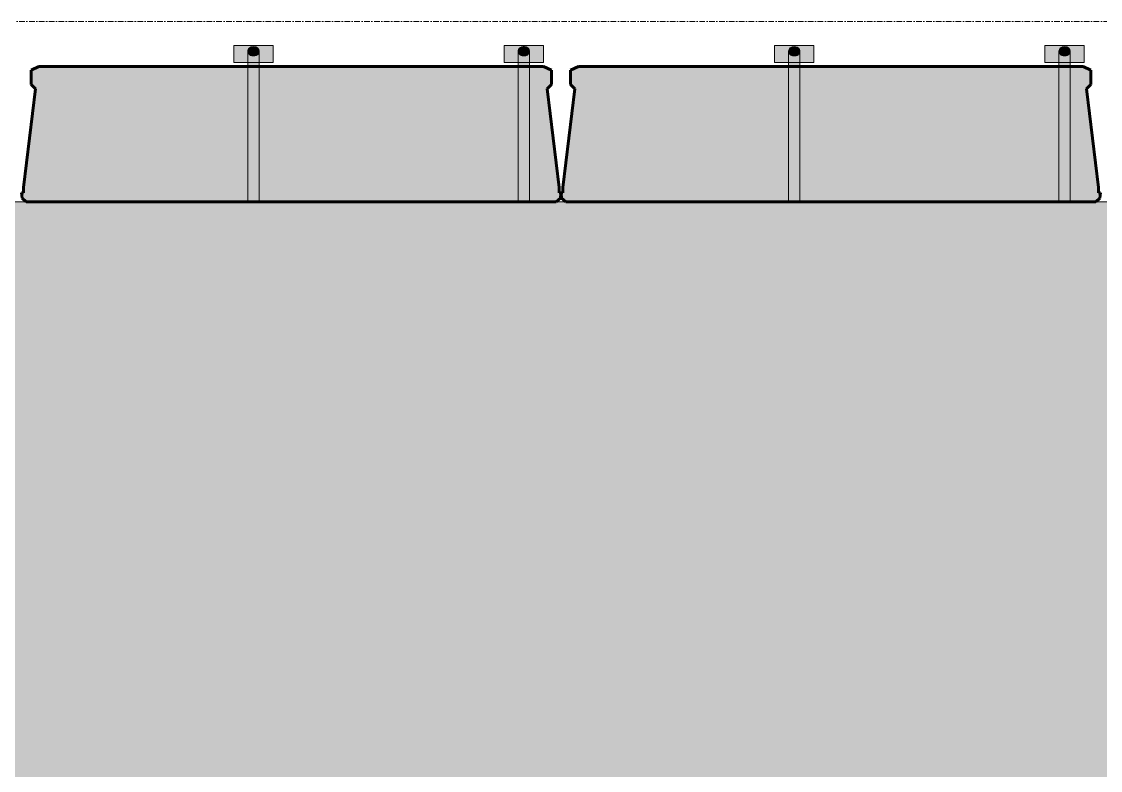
# Model space of a CAD drawing. Header units: inches. Extents: x 2619 to 6090, y -258 to 503.
# Drawn here: x 5212.6 to 5308.4, y 69.5 to 136 of the extents above; entities that cross this region are included whole.
import ezdxf

# ---------------------------------------------------------------- set-up
doc = ezdxf.new("R2010")
doc.units = ezdxf.units.IN
doc.header["$MEASUREMENT"] = 0
doc.linetypes.add('Grid Line 1_2_', pattern=[0.875, 0.5, -0.125, 0.125, -0.125])
for name, color, linetype, lineweight in [('A-FLOR-LEVL', 51, 'Continuous', 9), ('A-WALL', 113, 'Continuous', 18), ('A-WALL-PATT', 111, 'Continuous', 18), ('S-BEAM', 12, 'Continuous', 9)]:
    doc.layers.add(name, color=color, linetype=linetype, lineweight=lineweight)

# ---------------------------------------------------------------- blocks, each defined once
blk = doc.blocks.new('034100 - Precast Structural Concrete - Solid Plank - 12_-1865973-ELEVATION - RAMP - EAST WALL')
at = {"layer": 'S-BEAM', "transparency": 33554432}
blk.add_hatch(color=10, dxfattribs=at).paths.add_polyline_path([(-3487.175, 120), (-3440.126, 120), (-3439.751, 120.315), (-3439.71, 120.787), (-3439.887, 120.787), (-3439.887, 121.26), (-3440.95, 130.031), (-3440.556, 130.425), (-3440.556, 131.685), (-3441.249, 132), (-3486.052, 132), (-3486.745, 131.685), (-3486.745, 130.425), (-3486.351, 130.031), (-3487.414, 121.26), (-3487.414, 120.787), (-3487.591, 120.787), (-3487.55, 120.315)], flags=0)
at = {"layer": 'S-BEAM', "lineweight": 60}
for p, q in [((-3486.052, 132), (-3486.745, 131.685)), ((-3486.745, 131.685), (-3486.745, 130.425)), ((-3441.249, 132), (-3486.052, 132)), ((-3440.556, 131.685), (-3441.249, 132)), ((-3440.556, 130.425), (-3440.556, 131.685)), ((-3486.745, 130.425), (-3486.351, 130.031)), ((-3440.95, 130.031), (-3440.556, 130.425)), ((-3486.351, 130.031), (-3487.414, 121.26)), ((-3439.887, 121.26), (-3440.95, 130.031)), ((-3487.414, 120.787), (-3487.591, 120.787)), ((-3487.591, 120.787), (-3487.55, 120.315)), ((-3487.414, 121.26), (-3487.414, 120.787)), ((-3439.887, 121.181), (-3439.887, 121.26)), ((-3439.887, 120.787), (-3439.887, 121.181)), ((-3439.71, 120.787), (-3439.887, 120.787)), ((-3439.751, 120.315), (-3439.71, 120.787)), ((-3487.55, 120.315), (-3487.175, 120)), ((-3487.175, 120), (-3440.126, 120)), ((-3440.126, 120), (-3439.751, 120.315))]:
    blk.add_line(p, q, dxfattribs=at)
at = {"layer": 'S-BEAM', "color": 254}
for p, q in [((-3486.745, 131.685), (-3486.052, 132)), ((-3486.745, 130.425), (-3486.745, 131.685)), ((-3486.052, 132), (-3441.249, 132)), ((-3441.249, 132), (-3440.556, 131.685)), ((-3440.556, 131.685), (-3440.556, 130.425)), ((-3486.351, 130.031), (-3486.745, 130.425)), ((-3440.556, 130.425), (-3440.95, 130.031)), ((-3487.414, 121.26), (-3486.351, 130.031)), ((-3440.95, 130.031), (-3439.887, 121.26)), ((-3487.55, 120.315), (-3487.591, 120.787)), ((-3487.591, 120.787), (-3487.414, 120.787)), ((-3487.414, 120.787), (-3487.414, 121.26)), ((-3439.887, 121.26), (-3439.887, 121.181)), ((-3439.887, 121.181), (-3439.887, 120.787)), ((-3439.887, 120.787), (-3439.71, 120.787)), ((-3439.71, 120.787), (-3439.751, 120.315)), ((-3487.175, 120), (-3487.55, 120.315)), ((-3439.751, 120.315), (-3440.126, 120))]:
    blk.add_line(p, q, dxfattribs=at)
blk = doc.blocks.new('TRUSS - 22_-V14-ELEVATION - RAMP - EAST WALL')
at = {"layer": 'S-BEAM', "transparency": 33554432}
for color, points in [(33, [(-3348.874, 132.375), (-3345.374, 132.375), (-3345.374, 133.875), (-3348.874, 133.875), (-3348.874, 132.74)]), (55, [(-3347.124, 132.944), (-3346.874, 133), (-3346.692, 133.151), (-3346.691, 133.153), (-3346.641, 133.253), (-3346.624, 133.361), (-3346.641, 133.469), (-3346.691, 133.569), (-3346.77, 133.656), (-3346.874, 133.722), (-3347.124, 133.778), (-3347.374, 133.722), (-3347.477, 133.656), (-3347.557, 133.569), (-3347.607, 133.469), (-3347.624, 133.361), (-3347.607, 133.253), (-3347.557, 133.153), (-3347.444, 133.045), (-3347.258, 132.96), (-3347.129, 132.945)]), (55, [(-3347.124, 132.944), (-3346.874, 133), (-3346.77, 133.066), (-3346.691, 133.153), (-3346.641, 133.253), (-3346.624, 133.361), (-3346.641, 133.469), (-3346.691, 133.569), (-3346.77, 133.656), (-3346.874, 133.722), (-3347.124, 133.778), (-3347.374, 133.722), (-3347.477, 133.656), (-3347.557, 133.569), (-3347.607, 133.469), (-3347.624, 133.361), (-3347.607, 133.253), (-3347.557, 133.153), (-3347.444, 133.045), (-3347.374, 133), (-3347.253, 132.958)]), (55, [(-3347.124, 120), (-3347.124, 133.778), (-3347.374, 133.722), (-3347.477, 133.656), (-3347.557, 133.569), (-3347.607, 133.469), (-3347.624, 133.253), (-3347.607, 120), (-3347.204, 120)]), (55, [(-3347.124, 120), (-3347.124, 132.944), (-3347.374, 133), (-3347.477, 133.066), (-3347.557, 133.153), (-3347.607, 133.253), (-3347.624, 133.361), (-3347.607, 120), (-3347.204, 120)]), (55, [(-3347.124, 120), (-3346.624, 120), (-3346.641, 133.469), (-3346.691, 133.569), (-3346.77, 133.656), (-3346.989, 133.762), (-3347.124, 133.778), (-3347.124, 122.407)]), (55, [(-3347.124, 120), (-3346.624, 120), (-3346.641, 133.253), (-3346.691, 133.153), (-3346.77, 133.066), (-3346.874, 133), (-3347.124, 132.944), (-3347.124, 122.407)])]:
    blk.add_hatch(color=color, dxfattribs=at).paths.add_polyline_path(points, flags=0)
h = blk.add_hatch(color=55, dxfattribs=at)
edge = h.paths.add_edge_path(flags=0)
edge.add_line((-3347.124, 127.56), (-3347.129, 132.945))
edge.add_line((-3347.129, 132.945), (-3347.374, 133))
edge.add_line((-3347.374, 133), (-3347.48, 133.069))
edge.add_line((-3347.48, 133.069), (-3347.558, 133.155))
edge.add_line((-3347.558, 133.155), (-3347.607, 133.254))
edge.add_line((-3347.607, 133.254), (-3347.624, 133.253))
edge.add_line((-3347.624, 133.253), (-3347.607, 128.004))
h = blk.add_hatch(color=55, dxfattribs=at)
edge = h.paths.add_edge_path(flags=0)
edge.add_line((-3346.624, 128.159), (-3346.641, 133.252))
edge.add_line((-3346.641, 133.252), (-3346.692, 133.151))
edge.add_line((-3346.692, 133.151), (-3346.773, 133.064))
edge.add_line((-3346.773, 133.064), (-3346.878, 132.999))
edge.add_line((-3346.878, 132.999), (-3347.124, 132.944))
edge.add_line((-3347.124, 132.944), (-3347.124, 129.296))
edge.add_line((-3347.124, 129.296), (-3347.124, 127.56))
at = {"layer": 'S-BEAM', "color": 254}
for p, q in [((-3348.874, 133.875), (-3348.874, 132.375)), ((-3345.374, 133.875), (-3348.874, 133.875)), ((-3347.624, 133.361), (-3347.624, 132.375)), ((-3347.624, 133.361), (-3347.624, 132.375)), ((-3347.624, 133.361), (-3347.624, 132.375)), ((-3346.624, 132.375), (-3346.624, 133.361)), ((-3346.624, 132.375), (-3346.624, 133.361)), ((-3346.624, 132.375), (-3346.624, 133.361)), ((-3345.374, 132.375), (-3345.374, 133.875)), ((-3348.874, 132.375), (-3345.374, 132.375)), ((-3347.624, 132.375), (-3347.624, 132)), ((-3347.624, 132.375), (-3347.624, 132)), ((-3347.624, 132.375), (-3347.624, 132)), ((-3346.624, 132), (-3346.624, 132.375)), ((-3346.624, 132), (-3346.624, 132.375)), ((-3346.624, 132), (-3346.624, 132.375)), ((-3347.624, 132), (-3347.624, 127.917)), ((-3347.624, 132), (-3347.624, 120)), ((-3347.624, 132), (-3347.624, 120)), ((-3346.624, 127.917), (-3346.624, 132)), ((-3346.624, 120), (-3346.624, 132)), ((-3346.624, 120), (-3346.624, 132))]:
    blk.add_line(p, q, dxfattribs=at)
for major_axis, start_param, end_param in [((0.5, 0), 1.570796, 3.141593), ((-0.5, 0), 4.712389, 6.283185), ((0.5, 0), 2.879793, 3.141593), ((0.5, 0), 3.141593, 3.400727), ((0.5, 0), 3.141593, 4.712389), ((0.5, 0), 3.141593, 3.400727), ((0.5, 0), 2.356194, 2.879793), ((0.5, 0), 3.403392, 3.66004), ((0.5, 0), 3.403392, 3.66004), ((0.5, 0), 3.665192, 3.919696), ((0.5, 0), 3.665191, 3.919696), ((0.5, 0), 1.570796, 2.356194), ((0.5, 0), 0, 1.570796), ((0.5, 0), 0.785398, 1.570796), ((0.5, 0), 0, 1.570796), ((0.5, 0), 4.712389, 7.068583), ((0.5, 0), 5.497787, 5.754343), ((0.5, 0), 5.497787, 5.754343), ((0.5, 0), 5.759587, 6.018668), ((0.5, 0), 5.759587, 6.018668), ((0.5, 0), 6.021386, 6.283185), ((0.5, 0), 6.021386, 6.283185), ((0.5, 0), 3.926991, 4.179839), ((0.5, 0), 3.926991, 4.179839), ((0.5, 0), 4.18879, 4.440582), ((0.5, 0), 4.18879, 4.440582), ((0.5, 0), 4.45059, 4.702002), ((0.5, 0), 4.45059, 4.702002), ((0.5, 0), 4.722776, 5.226944), ((0.5, 0), 4.722776, 4.974188), ((0.5, 0), 4.974188, 5.226944), ((0.5, 0), 5.235988, 5.490385), ((0.5, 0), 5.235988, 5.490385)]:
    blk.add_ellipse((-3347.124, 133.361), major_axis=major_axis, ratio=0.833787, start_param=start_param, end_param=end_param, dxfattribs=at)
blk = doc.blocks.new('TRUSS - 22_-V15-ELEVATION - RAMP - EAST WALL')
at = {"layer": 'S-BEAM', "transparency": 33554432}
for color, points in [(33, [(-3372.874, 132.375), (-3369.374, 132.375), (-3369.374, 133.875), (-3372.874, 133.875), (-3372.874, 132.74)]), (55, [(-3371.124, 132.944), (-3370.874, 133), (-3370.692, 133.151), (-3370.691, 133.153), (-3370.641, 133.253), (-3370.624, 133.361), (-3370.641, 133.469), (-3370.691, 133.569), (-3370.77, 133.656), (-3370.89, 133.728), (-3371.124, 133.778), (-3371.374, 133.722), (-3371.477, 133.656), (-3371.557, 133.569), (-3371.607, 133.469), (-3371.624, 133.361), (-3371.607, 133.253), (-3371.557, 133.153), (-3371.477, 133.066), (-3371.258, 132.96), (-3371.129, 132.945)]), (55, [(-3371.124, 132.944), (-3370.874, 133), (-3370.77, 133.066), (-3370.691, 133.153), (-3370.641, 133.253), (-3370.624, 133.361), (-3370.641, 133.469), (-3370.691, 133.569), (-3370.77, 133.656), (-3370.89, 133.728), (-3371.124, 133.778), (-3371.374, 133.722), (-3371.477, 133.656), (-3371.557, 133.569), (-3371.607, 133.469), (-3371.624, 133.361), (-3371.607, 133.253), (-3371.557, 133.153), (-3371.477, 133.066), (-3371.374, 133), (-3371.253, 132.958)]), (55, [(-3371.124, 120), (-3371.124, 133.778), (-3371.374, 133.722), (-3371.477, 133.656), (-3371.557, 133.569), (-3371.607, 133.469), (-3371.624, 133.253), (-3371.607, 120), (-3371.204, 120)]), (55, [(-3371.124, 120), (-3371.124, 132.944), (-3371.374, 133), (-3371.477, 133.066), (-3371.557, 133.153), (-3371.607, 133.253), (-3371.624, 133.361), (-3371.607, 120), (-3371.204, 120)]), (55, [(-3371.124, 120), (-3370.624, 120), (-3370.641, 133.469), (-3370.691, 133.569), (-3370.77, 133.656), (-3370.989, 133.762), (-3371.124, 133.778), (-3371.124, 122.407)]), (55, [(-3371.124, 120), (-3370.624, 120), (-3370.641, 133.253), (-3370.691, 133.153), (-3370.77, 133.066), (-3370.89, 132.994), (-3371.124, 132.944), (-3371.124, 122.407)])]:
    blk.add_hatch(color=color, dxfattribs=at).paths.add_polyline_path(points, flags=0)
h = blk.add_hatch(color=55, dxfattribs=at)
edge = h.paths.add_edge_path(flags=0)
edge.add_line((-3371.124, 127.56), (-3371.129, 132.945))
edge.add_line((-3371.129, 132.945), (-3371.374, 133))
edge.add_line((-3371.374, 133), (-3371.48, 133.069))
edge.add_line((-3371.48, 133.069), (-3371.558, 133.155))
edge.add_line((-3371.558, 133.155), (-3371.607, 133.254))
edge.add_line((-3371.607, 133.254), (-3371.624, 133.253))
edge.add_line((-3371.624, 133.253), (-3371.607, 128.004))
h = blk.add_hatch(color=55, dxfattribs=at)
edge = h.paths.add_edge_path(flags=0)
edge.add_line((-3370.624, 128.159), (-3370.641, 133.252))
edge.add_line((-3370.641, 133.252), (-3370.692, 133.151))
edge.add_line((-3370.692, 133.151), (-3370.773, 133.064))
edge.add_line((-3370.773, 133.064), (-3370.89, 132.994))
edge.add_line((-3370.89, 132.994), (-3371.124, 132.944))
edge.add_line((-3371.124, 132.944), (-3371.124, 129.296))
edge.add_line((-3371.124, 129.296), (-3371.124, 127.56))
at = {"layer": 'S-BEAM', "color": 254}
for p, q in [((-3372.874, 133.875), (-3372.874, 132.375)), ((-3369.374, 133.875), (-3372.874, 133.875)), ((-3371.624, 133.361), (-3371.624, 132.375)), ((-3371.624, 133.361), (-3371.624, 132.375)), ((-3371.624, 133.361), (-3371.624, 132.375)), ((-3370.624, 132.375), (-3370.624, 133.361)), ((-3370.624, 132.375), (-3370.624, 133.361)), ((-3370.624, 132.375), (-3370.624, 133.361)), ((-3369.374, 132.375), (-3369.374, 133.875)), ((-3372.874, 132.375), (-3369.374, 132.375)), ((-3371.624, 132.375), (-3371.624, 132)), ((-3371.624, 132.375), (-3371.624, 132)), ((-3371.624, 132.375), (-3371.624, 132)), ((-3370.624, 132), (-3370.624, 132.375)), ((-3370.624, 132), (-3370.624, 132.375)), ((-3370.624, 132), (-3370.624, 132.375)), ((-3371.624, 132), (-3371.624, 127.917)), ((-3371.624, 132), (-3371.624, 120)), ((-3371.624, 132), (-3371.624, 120)), ((-3370.624, 127.917), (-3370.624, 132)), ((-3370.624, 120), (-3370.624, 132)), ((-3370.624, 120), (-3370.624, 132))]:
    blk.add_line(p, q, dxfattribs=at)
for major_axis, start_param, end_param in [((-0.5, 0), 4.712389, 6.283185), ((0.5, 0), 2.617994, 3.141593), ((0.5, 0), 2.879793, 3.141593), ((0.5, 0), 3.141593, 3.400727), ((0.5, 0), 3.141593, 3.403392), ((0.5, 0), 3.141593, 3.400727), ((0.5, 0), 2.617994, 2.879793), ((0.5, 0), 3.403392, 3.66004), ((0.5, 0), 3.403392, 4.712389), ((0.5, 0), 3.403392, 3.66004), ((0.5, 0), 1.570796, 2.617994), ((0.5, 0), 1.570796, 2.617994), ((0.5, 0), 3.665192, 3.919696), ((0.5, 0), 3.665191, 3.919696), ((0.5, 0), 1.082609, 1.570796), ((0.5, 0), 1.047198, 1.570796), ((0.5, 0), 1.082609, 1.570796), ((0.5, 0), 4.712389, 7.330383), ((0.5, 0), 1.047198, 1.082609), ((0.5, 0), 1.047198, 1.082609), ((0.5, 0), 0, 1.047198), ((0.5, 0), 0, 1.047198), ((0.5, 0), 5.497787, 5.754343), ((0.5, 0), 5.497787, 5.754343), ((0.5, 0), 5.759587, 6.018668), ((0.5, 0), 5.759587, 6.018668), ((0.5, 0), 6.021386, 6.283185), ((0.5, 0), 6.021386, 6.283185), ((0.5, 0), 3.926991, 4.179839), ((0.5, 0), 3.926991, 4.179839), ((0.5, 0), 4.18879, 4.440582), ((0.5, 0), 4.18879, 4.440582), ((0.5, 0), 4.45059, 4.702002), ((0.5, 0), 4.45059, 4.702002), ((0.5, 0), 4.722776, 5.490385), ((0.5, 0), 4.722776, 5.235988), ((0.5, 0), 5.235988, 5.490385)]:
    blk.add_ellipse((-3371.124, 133.361), major_axis=major_axis, ratio=0.833787, start_param=start_param, end_param=end_param, dxfattribs=at)
blk = doc.blocks.new('TRUSS - 22_-V16-ELEVATION - RAMP - EAST WALL')
at = {"layer": 'S-BEAM', "transparency": 33554432}
for color, points in [(33, [(-3396.874, 132.375), (-3393.374, 132.375), (-3393.374, 133.875), (-3396.874, 133.875)]), (55, [(-3395.124, 132.944), (-3394.874, 133), (-3394.692, 133.151), (-3394.691, 133.153), (-3394.641, 133.253), (-3394.624, 133.361), (-3394.641, 133.469), (-3394.691, 133.569), (-3394.77, 133.656), (-3394.874, 133.722), (-3395.124, 133.778), (-3395.374, 133.722), (-3395.477, 133.656), (-3395.557, 133.569), (-3395.607, 133.469), (-3395.624, 133.361), (-3395.607, 133.253), (-3395.557, 133.153), (-3395.477, 133.066), (-3395.258, 132.96), (-3395.129, 132.945)]), (55, [(-3395.124, 132.944), (-3394.874, 133), (-3394.77, 133.066), (-3394.691, 133.153), (-3394.641, 133.253), (-3394.624, 133.361), (-3394.641, 133.469), (-3394.691, 133.569), (-3394.77, 133.656), (-3394.874, 133.722), (-3395.124, 133.778), (-3395.374, 133.722), (-3395.477, 133.656), (-3395.557, 133.569), (-3395.607, 133.469), (-3395.624, 133.361), (-3395.607, 133.253), (-3395.557, 133.153), (-3395.477, 133.066), (-3395.374, 133), (-3395.253, 132.958)]), (55, [(-3395.124, 120), (-3395.124, 133.778), (-3395.374, 133.722), (-3395.477, 133.656), (-3395.557, 133.569), (-3395.607, 133.469), (-3395.624, 133.253), (-3395.607, 120), (-3395.204, 120)]), (55, [(-3395.124, 120), (-3395.124, 132.944), (-3395.374, 133), (-3395.477, 133.066), (-3395.557, 133.153), (-3395.607, 133.253), (-3395.624, 133.361), (-3395.607, 120), (-3395.204, 120)]), (55, [(-3395.124, 120), (-3394.624, 120), (-3394.641, 133.469), (-3394.691, 133.569), (-3394.77, 133.656), (-3394.989, 133.762), (-3395.124, 133.778), (-3395.124, 122.407)]), (55, [(-3395.124, 120), (-3394.624, 120), (-3394.641, 133.253), (-3394.691, 133.153), (-3394.77, 133.066), (-3394.874, 133), (-3395.124, 132.944), (-3395.124, 122.407)])]:
    blk.add_hatch(color=color, dxfattribs=at).paths.add_polyline_path(points, flags=0)
h = blk.add_hatch(color=55, dxfattribs=at)
edge = h.paths.add_edge_path(flags=0)
edge.add_line((-3395.124, 127.56), (-3395.129, 132.945))
edge.add_line((-3395.129, 132.945), (-3395.374, 133))
edge.add_line((-3395.374, 133), (-3395.48, 133.069))
edge.add_line((-3395.48, 133.069), (-3395.558, 133.155))
edge.add_line((-3395.558, 133.155), (-3395.607, 133.254))
edge.add_line((-3395.607, 133.254), (-3395.624, 133.253))
edge.add_line((-3395.624, 133.253), (-3395.607, 128.004))
h = blk.add_hatch(color=55, dxfattribs=at)
edge = h.paths.add_edge_path(flags=0)
edge.add_line((-3394.624, 128.159), (-3394.641, 133.252))
edge.add_line((-3394.641, 133.252), (-3394.692, 133.151))
edge.add_line((-3394.692, 133.151), (-3394.773, 133.064))
edge.add_line((-3394.773, 133.064), (-3394.878, 132.999))
edge.add_line((-3394.878, 132.999), (-3395.124, 132.944))
edge.add_line((-3395.124, 132.944), (-3395.124, 129.296))
edge.add_line((-3395.124, 129.296), (-3395.124, 127.56))
at = {"layer": 'S-BEAM', "color": 254}
for p, q in [((-3396.874, 133.875), (-3396.874, 132.375)), ((-3393.374, 133.875), (-3396.874, 133.875)), ((-3395.624, 133.361), (-3395.624, 132.375)), ((-3395.624, 133.361), (-3395.624, 132.375)), ((-3395.624, 133.361), (-3395.624, 132.375)), ((-3394.624, 132.375), (-3394.624, 133.361)), ((-3394.624, 132.375), (-3394.624, 133.361)), ((-3394.624, 132.375), (-3394.624, 133.361)), ((-3393.374, 132.375), (-3393.374, 133.875)), ((-3396.874, 132.375), (-3393.374, 132.375)), ((-3395.624, 132.375), (-3395.624, 132)), ((-3395.624, 132.375), (-3395.624, 132)), ((-3395.624, 132.375), (-3395.624, 132)), ((-3394.624, 132), (-3394.624, 132.375)), ((-3394.624, 132), (-3394.624, 132.375)), ((-3394.624, 132), (-3394.624, 132.375)), ((-3395.624, 132), (-3395.624, 127.917)), ((-3395.624, 132), (-3395.624, 120)), ((-3395.624, 132), (-3395.624, 120)), ((-3394.624, 127.917), (-3394.624, 132)), ((-3394.624, 120), (-3394.624, 132)), ((-3394.624, 120), (-3394.624, 132))]:
    blk.add_line(p, q, dxfattribs=at)
for major_axis, start_param, end_param in [((0.5, 0), 1.832596, 3.403392), ((0.5, 0), 1.570796, 3.141593), ((-0.5, 0), 4.712389, 6.283185), ((0.5, 0), 3.141593, 3.400727), ((0.5, 0), 3.141593, 3.400727), ((0.5, 0), 3.403392, 3.66004), ((0.5, 0), 3.403392, 4.712389), ((0.5, 0), 3.403392, 3.66004), ((0.5, 0), 3.665192, 3.919696), ((0.5, 0), 3.665191, 3.919696), ((0.5, 0), 1.570796, 1.832596), ((0.5, 0), 0, 1.570796), ((0.5, 0), 1.308997, 1.570796), ((0.5, 0), 0, 1.570796), ((0.5, 0), 4.712389, 6.021386), ((0.5, 0), 1.047198, 1.308997), ((0.5, 0), 0.785398, 1.047198), ((0.5, 0), 0.523599, 0.785398), ((0.5, 0), 5.497787, 5.754343), ((0.5, 0), 5.497787, 5.754343), ((0.5, 0), 0, 0.523599), ((0.5, 0), 5.759587, 6.018668), ((0.5, 0), 5.759587, 6.018668), ((0.5, 0), 6.021386, 6.283185), ((0.5, 0), 6.021386, 6.283185), ((0.5, 0), 6.021386, 6.283185), ((0.5, 0), 3.926991, 4.179839), ((0.5, 0), 3.926991, 4.179839), ((0.5, 0), 4.18879, 4.440582), ((0.5, 0), 4.18879, 4.440582), ((0.5, 0), 4.45059, 4.702002), ((0.5, 0), 4.45059, 4.702002), ((0.5, 0), 4.722776, 5.226944), ((0.5, 0), 4.722776, 5.226944), ((0.5, 0), 5.235988, 5.490385), ((0.5, 0), 5.235988, 5.490385)]:
    blk.add_ellipse((-3395.124, 133.361), major_axis=major_axis, ratio=0.833787, start_param=start_param, end_param=end_param, dxfattribs=at)
blk = doc.blocks.new('TRUSS - 22_-V17-ELEVATION - RAMP - EAST WALL')
at = {"layer": 'S-BEAM', "transparency": 33554432}
for color, points in [(33, [(-3420.874, 132.375), (-3417.374, 132.375), (-3417.374, 133.875), (-3420.874, 133.875)]), (55, [(-3419.124, 132.944), (-3418.874, 133), (-3418.692, 133.151), (-3418.691, 133.153), (-3418.641, 133.253), (-3418.624, 133.361), (-3418.641, 133.469), (-3418.691, 133.569), (-3418.77, 133.656), (-3418.874, 133.722), (-3419.124, 133.778), (-3419.374, 133.722), (-3419.477, 133.656), (-3419.557, 133.569), (-3419.607, 133.469), (-3419.624, 133.361), (-3419.607, 133.253), (-3419.557, 133.153), (-3419.477, 133.066), (-3419.258, 132.96), (-3419.129, 132.945)]), (55, [(-3419.124, 132.944), (-3418.874, 133), (-3418.77, 133.066), (-3418.691, 133.153), (-3418.641, 133.253), (-3418.624, 133.361), (-3418.641, 133.469), (-3418.691, 133.569), (-3418.77, 133.656), (-3418.874, 133.722), (-3419.124, 133.778), (-3419.374, 133.722), (-3419.477, 133.656), (-3419.557, 133.569), (-3419.607, 133.469), (-3419.624, 133.361), (-3419.607, 133.253), (-3419.557, 133.153), (-3419.477, 133.066), (-3419.374, 133), (-3419.253, 132.958)]), (55, [(-3419.124, 120), (-3419.124, 133.778), (-3419.374, 133.722), (-3419.477, 133.656), (-3419.557, 133.569), (-3419.607, 133.469), (-3419.624, 133.253), (-3419.607, 120), (-3419.204, 120)]), (55, [(-3419.124, 120), (-3419.124, 132.944), (-3419.374, 133), (-3419.477, 133.066), (-3419.557, 133.153), (-3419.607, 133.253), (-3419.624, 133.361), (-3419.607, 120), (-3419.204, 120)]), (55, [(-3419.124, 120), (-3418.624, 120), (-3418.641, 133.469), (-3418.691, 133.569), (-3418.77, 133.656), (-3418.989, 133.762), (-3419.124, 133.778), (-3419.124, 122.407)]), (55, [(-3419.124, 120), (-3418.624, 120), (-3418.641, 133.253), (-3418.691, 133.153), (-3418.77, 133.066), (-3418.874, 133), (-3419.124, 132.944), (-3419.124, 122.407)])]:
    blk.add_hatch(color=color, dxfattribs=at).paths.add_polyline_path(points, flags=0)
h = blk.add_hatch(color=55, dxfattribs=at)
edge = h.paths.add_edge_path(flags=0)
edge.add_line((-3419.124, 127.56), (-3419.129, 132.945))
edge.add_line((-3419.129, 132.945), (-3419.374, 133))
edge.add_line((-3419.374, 133), (-3419.48, 133.069))
edge.add_line((-3419.48, 133.069), (-3419.558, 133.155))
edge.add_line((-3419.558, 133.155), (-3419.607, 133.254))
edge.add_line((-3419.607, 133.254), (-3419.624, 133.253))
edge.add_line((-3419.624, 133.253), (-3419.607, 128.004))
h = blk.add_hatch(color=55, dxfattribs=at)
edge = h.paths.add_edge_path(flags=0)
edge.add_line((-3418.624, 128.159), (-3418.641, 133.252))
edge.add_line((-3418.641, 133.252), (-3418.692, 133.151))
edge.add_line((-3418.692, 133.151), (-3418.773, 133.064))
edge.add_line((-3418.773, 133.064), (-3418.878, 132.999))
edge.add_line((-3418.878, 132.999), (-3419.124, 132.944))
edge.add_line((-3419.124, 132.944), (-3419.124, 129.296))
edge.add_line((-3419.124, 129.296), (-3419.124, 127.56))
at = {"layer": 'S-BEAM', "color": 254}
for p, q in [((-3420.874, 133.875), (-3420.874, 132.375)), ((-3417.374, 133.875), (-3420.874, 133.875)), ((-3419.624, 133.361), (-3419.624, 132.375)), ((-3419.624, 133.361), (-3419.624, 132.375)), ((-3419.624, 133.361), (-3419.624, 132.375)), ((-3418.624, 132.375), (-3418.624, 133.361)), ((-3418.624, 132.375), (-3418.624, 133.361)), ((-3418.624, 132.375), (-3418.624, 133.361)), ((-3417.374, 132.375), (-3417.374, 133.875)), ((-3420.874, 132.375), (-3417.374, 132.375)), ((-3419.624, 132.375), (-3419.624, 132)), ((-3419.624, 132.375), (-3419.624, 132)), ((-3419.624, 132.375), (-3419.624, 132)), ((-3418.624, 132), (-3418.624, 132.375)), ((-3418.624, 132), (-3418.624, 132.375)), ((-3418.624, 132), (-3418.624, 132.375)), ((-3419.624, 132), (-3419.624, 127.917)), ((-3419.624, 132), (-3419.624, 120)), ((-3419.624, 132), (-3419.624, 120)), ((-3418.624, 127.917), (-3418.624, 132)), ((-3418.624, 120), (-3418.624, 132)), ((-3418.624, 120), (-3418.624, 132))]:
    blk.add_line(p, q, dxfattribs=at)
for major_axis, start_param, end_param in [((0.5, 0), 1.570796, 3.141593), ((0.5, 0), 1.570796, 4.712389), ((-0.5, 0), 4.712389, 6.283185), ((0.5, 0), 3.141593, 3.400727), ((0.5, 0), 3.141593, 3.400727), ((0.5, 0), 3.403392, 3.66004), ((0.5, 0), 3.403392, 3.66004), ((0.5, 0), 3.665192, 3.919696), ((0.5, 0), 3.665191, 3.919696), ((0.5, 0), 0, 1.570796), ((0.5, 0), 5.235988, 7.853982), ((0.5, 0), 0, 1.570796), ((0.5, 0), 5.497787, 5.754343), ((0.5, 0), 5.497787, 5.754343), ((0.5, 0), 5.759587, 6.018668), ((0.5, 0), 5.759587, 6.018668), ((0.5, 0), 6.021386, 6.283185), ((0.5, 0), 6.021386, 6.283185), ((0.5, 0), 3.926991, 4.179839), ((0.5, 0), 3.926991, 4.179839), ((0.5, 0), 4.18879, 4.440582), ((0.5, 0), 4.18879, 4.440582), ((0.5, 0), 4.45059, 4.702002), ((0.5, 0), 4.45059, 4.702002), ((0.5, 0), 4.712389, 4.974188), ((0.5, 0), 4.722776, 5.226944), ((0.5, 0), 4.722776, 5.226944), ((0.5, 0), 4.974188, 5.235988), ((0.5, 0), 5.235988, 5.490385), ((0.5, 0), 5.235988, 5.490385)]:
    blk.add_ellipse((-3419.124, 133.361), major_axis=major_axis, ratio=0.833787, start_param=start_param, end_param=end_param, dxfattribs=at)

msp = doc.modelspace()

# ---------------------------------------------------------------- hatches: boundary and pattern name
at = {"layer": 'A-WALL-PATT', "lineweight": 9}
h = msp.add_hatch(dxfattribs=at)
h.set_pattern_fill('FP_15', color=256, style=0, pattern_type=2)
h.set_pattern_definition([(50, (5128.511, 0), (18.36206, -1.6068), [1.92, -21.12]), (355, (5128.511, 0), (-3.5523, 19.2559), [1.536, -16.896]), (100.451, (5130.041, -0.134), (14.8102, 17.6493), [1.632, -17.949]), (46.184, (5128.51, 5.12), (27.3212, -4.2376), [2.88, -31.68]), (96.636, (5130.787, 4.767), (23.9275, 24.9372), [2.448, -26.924]), (351.184, (5128.51, 5.12), (23.9276, 24.9374), [2.304, -25.344]), (21, (5131.071, 3.84), (15.2808, -10.30746), [1.92, -21.12]), (326, (5131.071, 3.84), (6.2286, 18.5637), [1.536, -16.896]), (71.451, (5132.344, 2.981), (21.5098, 8.2563), [1.632, -17.949]), (37.5, (5128.511, 0), (0.3111, 8.52254), [0.845, -15.846, 0.845, -16.307, -16.96]), (37.5, (5128.511, 0), (0.3111, 8.52254), [-33.843, 0.845, -16.115]), (7.5, (5128.511, 0), (6.73464, 10.09743), [0.845, -8.934, 0.845, -15.462, -6.464]), (7.5, (5128.511, 0), (6.73464, 10.09743), [-26.086, 0.845, -5.619]), (327.5, (5122.802, 0), (13.66611, -0.57719), [0.845, -5.555, 0.845, -19.123, -26.496]), (327.5, (5122.802, 0), (13.66611, -0.57719), [-26.368, 0.845, -25.651]), (317.5, (5120.242, 0), (14.92985, 2.56286), [0.845, -7.475, 0.845, -12.416, -18.816]), (317.5, (5120.242, 0), (14.92985, 2.56286), [-21.581, 0.845, -17.971])])
h.paths.add_polyline_path([(4897.01222, -15), (5441.01222, -15), (5441.01222, 120), (4897.01222, 120), (4897.01222, 53.51933)], flags=0)

# ---------------------------------------------------------------- linework, layer by layer
at = {"layer": 'A-FLOR-LEVL', "linetype": 'Grid Line 1_2_'}
msp.add_line((4633.16337, 136), (5962.56679, 136), dxfattribs=at)
at = {"layer": 'A-WALL'}
msp.add_line((5441.01222, 120), (4973.63364, 120), dxfattribs=at)

# ---------------------------------------------------------------- block references
at = {"layer": 'S-BEAM', "color": 254}
for name, p in [('TRUSS - 22_-V17-ELEVATION - RAMP - EAST WALL', (8652.33596, 0)), ('TRUSS - 22_-V16-ELEVATION - RAMP - EAST WALL', (8652.33596, 0)), ('TRUSS - 22_-V15-ELEVATION - RAMP - EAST WALL', (8652.33596, 0)), ('TRUSS - 22_-V14-ELEVATION - RAMP - EAST WALL', (8652.33596, 0)), ('034100 - Precast Structural Concrete - Solid Plank - 12_-1865973-ELEVATION - RAMP - EAST WALL', (8700.21785, 0)), ('034100 - Precast Structural Concrete - Solid Plank - 12_-1865973-ELEVATION - RAMP - EAST WALL', (8748.09974, 0))]:
    msp.add_blockref(name, p, dxfattribs=at)

doc.saveas('drawing.dxf')
